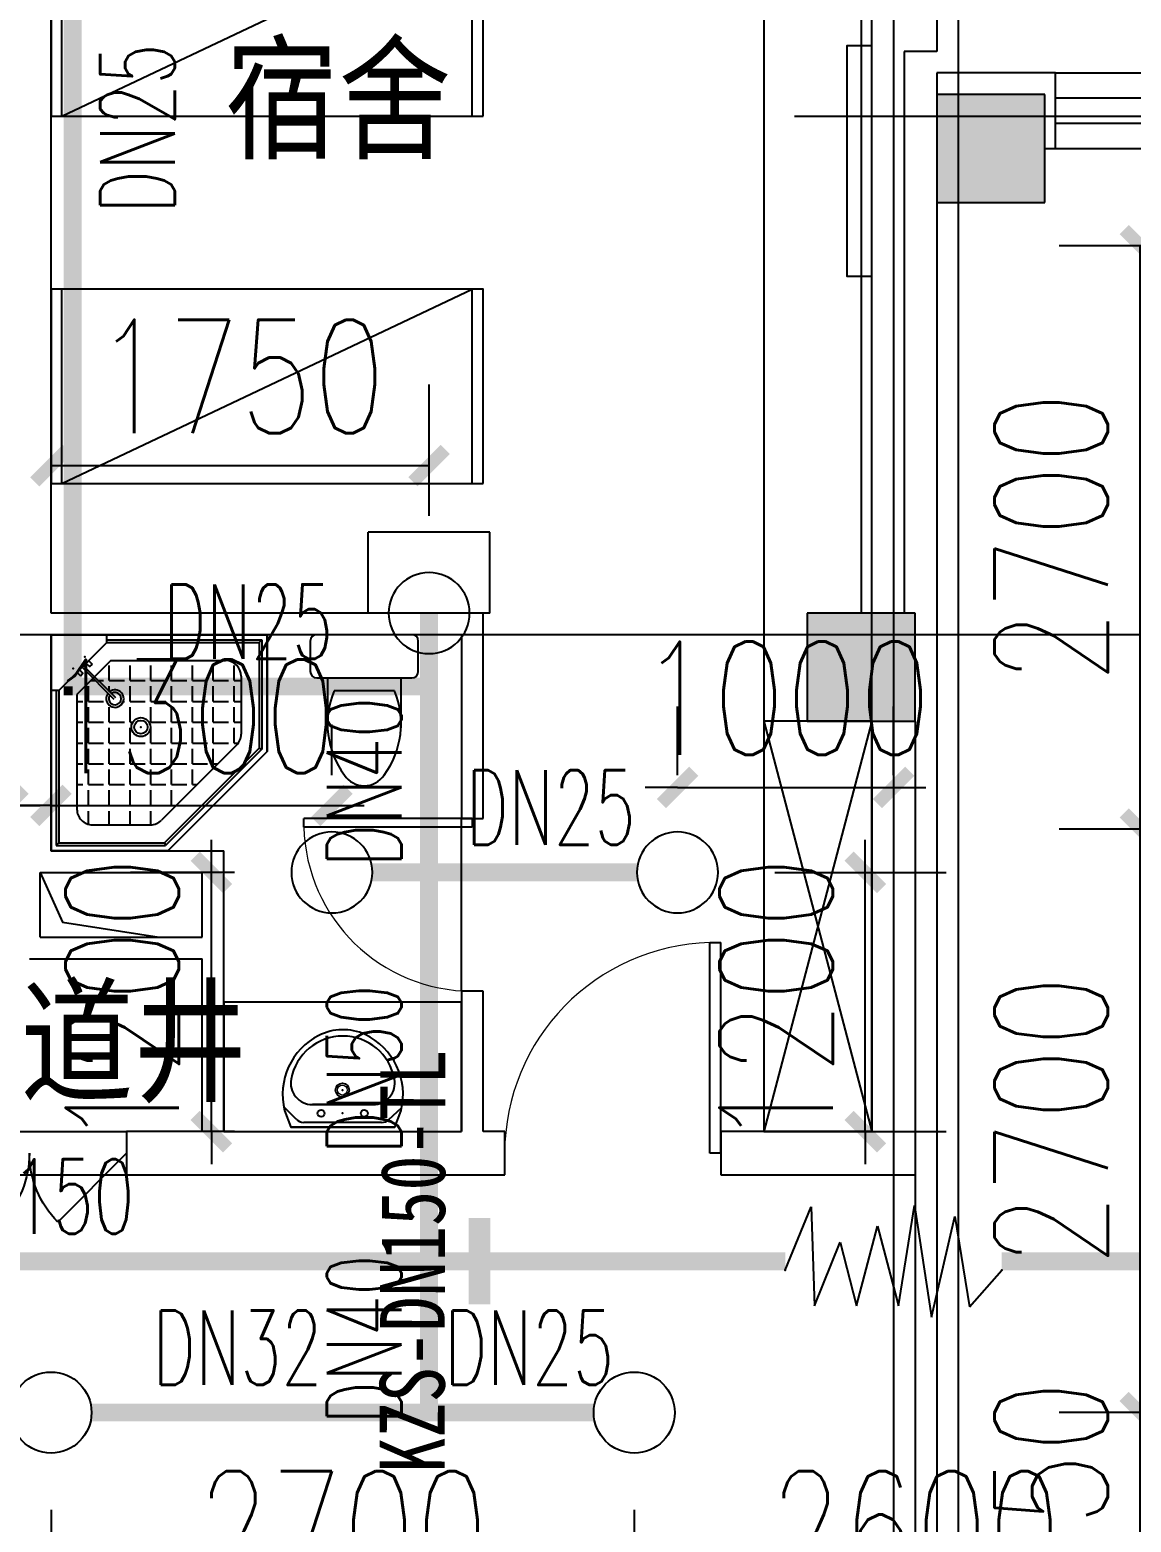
# Model space of a CAD drawing. Extents: x 0 to 2838408, y -923048 to 203859.
# Drawn here: x 2725264 to 2730363, y -619849 to -612942 of the extents above; entities that cross this region are included whole.
import ezdxf
from ezdxf.enums import TextEntityAlignment as Align

# ---------------------------------------------------------------- set-up
doc = ezdxf.new("R2010")
doc.units = 0
doc.header["$LTSCALE"] = 1000
for name, color, linetype in [('A-Fixt', 81, 'Continuous'), ('CLAYER', 7, 'Continuous'), ('COLUMN', 9, 'Continuous'), ('DIM_喷淋', 3, 'Continuous'), ('DOOR_FIRE', 4, 'Continuous'), ('DOTE', 8, 'Continuous'), ('EQUIP_喷头', 7, 'Continuous'), ('fur', 253, 'Continuous'), ('PIPE-喷淋', 6, 'Continuous'), ('PUB_HATCH', 8, 'Continuous'), ('PUB_TEXT', 7, 'Continuous'), ('TEXT_喷淋', 7, 'Continuous'), ('TWT_DIM', 3, 'Continuous'), ('VALVE_喷淋', 7, 'Continuous'), ('WALL', 9, 'Continuous'), ('WINDOW', 4, 'Continuous'), ('XREF', 8, 'Continuous'), ('抗震支吊架', 2, 'Continuous'), ('洁具', 213, 'Continuous')]:
    doc.layers.add(name, color=color, linetype=linetype)
doc.styles.add('_TCH_DIM_T3', font='SIMPLEX', dxfattribs={"width": 0.75, "bigfont": 'HZTXT'})
doc.styles.add('_TWT_PIPEDN', font='SIMPLEX', dxfattribs={"width": 0.8, "height": 2.3, "bigfont": 'HZTXT'})
doc.styles.add('kzcad', font='', dxfattribs={"width": 0.8})
doc.styles.get("Standard").update_dxf_attribs({"font": 'geniso.shx', "bigfont": 'hztxt.shx'})
doc.styles.get('kzcad').set_extended_font_data('SimSun')
doc.dimstyles.new('_TWT_ARCH&&150', dxfattribs={"dimtxt": 525, "dimasz": 150, "dimexe": 375, "dimexo": 450, "dimgap": 150, "dimtad": 1, "dimdec": 0, "dimzin": 0, "dimdsep": 46, "dimtxsty": '_TCH_DIM_T3', "dimblk": 'ARCHTICK', "dimcen": 0.09, "dimclrt": 7, "dimazin": 2, "dimtfac": 1, "dimtdec": 0, "dimtix": 1, "dimtmove": 2, "dimatfit": 3, "dimfxl": 1, "dimtolj": 1, "dimtzin": 0, "dimarcsym": 0})

# ---------------------------------------------------------------- blocks, each defined once
blk = doc.blocks.new('1F平面-CAD导入_dwg_Drawing4_t3_dwg_$plan$00001613-474159-1F-927810-1F')
at = {"layer": '洁具'}
for p, q in [((-30, 250), (-170, 250)), ((-200, 169.7), (-430.4, 169.7)), ((-260.4, -139.7), (-260.4, 139.7)), ((-200, -169.7), (-200, -220)), ((-170, -250), (-30, -250))]:
    blk.add_line(p, q, dxfattribs=at)
for points in [[(-200, 220), (-200, 169.7), (-200, -169.7), (-430.4, -169.7)], [(0, -220), (0, 220)]]:
    blk.add_lwpolyline(points, dxfattribs=at)
for centre, radius, start, end in [((-170, 220), 30, 90, 180), ((-30, 220), 30, 0, 90), ((-412.8, -227.4), 397.5, 67.45048, 126.63814), ((-589.6, 0), 109.8, 123.45086, 236.54914), ((-412.8, 227.4), 397.5, 233.36186, 292.54952), ((-170, -220), 30, 180, 270), ((-30, -220), 30, 270, 0)]:
    blk.add_arc(centre, radius, start, end, dxfattribs=at)
blk = doc.blocks.new('$lvtry$00000169')
at = {"color": 0}
for p, q in [((258.9, -36), (258.9, 0)), ((258.9, -36), (36, -258.9)), ((258.9, -24), (976, -24)), ((258.9, -36), (964, -36)), ((964, -36), (976, -24)), ((964, -36), (964, -525.1)), ((976, -24), (976, -530.1)), ((276.1, -120), (120, -276.1)), ((276.1, -120), (808, -120)), ((143.9, -151), (290.7, -298.1)), ((151, -143.9), (297.8, -291)), ((269.6, -212.7), (269.6, -142.7)), ((365.9, -212.7), (365.9, -142.7)), ((462.1, -212.7), (462.1, -142.7)), ((558.4, -212.7), (558.4, -142.7)), ((654.6, -212.7), (654.6, -142.7)), ((750.9, -212.7), (750.9, -142.7)), ((847.1, -212.7), (847.1, -142.7)), ((880, -192), (880, -460.5)), ((36, -258.9), (0, -258.9)), ((24, -258.9), (24, -976)), ((36, -258.9), (36, -964)), ((120, -276.1), (120, -808)), ((173.4, -308.9), (173.4, -238.9)), ((183.4, -212.7), (205.5, -212.7)), ((219.6, -212.7), (243.4, -212.7)), ((269.6, -212.7), (339.6, -212.7)), ((269.6, -262.8), (269.6, -238.9)), ((365.9, -212.7), (435.9, -212.7)), ((365.9, -308.9), (365.9, -238.9)), ((462.1, -212.7), (532.1, -212.7)), ((462.1, -308.9), (462.1, -238.9)), ((558.4, -212.7), (628.4, -212.7)), ((558.4, -308.9), (558.4, -238.9)), ((654.6, -212.7), (724.6, -212.7)), ((654.6, -308.9), (654.6, -238.9)), ((750.9, -212.7), (820.9, -212.7)), ((750.9, -308.9), (750.9, -238.9)), ((847.1, -212.7), (880, -212.7)), ((847.1, -308.9), (847.1, -238.9)), ((120, -308.9), (147.1, -308.9)), ((173.4, -308.9), (243.4, -308.9)), ((173.4, -405.2), (173.4, -335.2)), ((269.6, -405.2), (269.6, -335.2)), ((334.3, -308.9), (339.6, -308.9)), ((365.9, -308.9), (435.9, -308.9)), ((365.9, -405.2), (365.9, -335.2)), ((462.1, -308.9), (532.1, -308.9)), ((462.1, -405.2), (462.1, -335.2)), ((558.4, -308.9), (628.4, -308.9)), ((558.4, -405.2), (558.4, -335.2)), ((654.6, -308.9), (724.6, -308.9)), ((654.6, -405.2), (654.6, -335.2)), ((750.9, -308.9), (820.9, -308.9)), ((750.9, -405.2), (750.9, -335.2)), ((847.1, -308.9), (880, -308.9)), ((847.1, -405.2), (847.1, -335.2)), ((120, -405.2), (147.1, -405.2)), ((173.4, -405.2), (243.4, -405.2)), ((269.6, -405.2), (339.6, -405.2)), ((365.9, -405.2), (378.6, -405.2)), ((462.1, -405.2), (532.1, -405.2)), ((558.4, -405.2), (628.4, -405.2)), ((654.6, -405.2), (724.6, -405.2)), ((750.9, -405.2), (820.9, -405.2)), ((847.1, -405.2), (880, -405.2)), ((173.4, -501.4), (173.4, -431.4)), ((269.6, -501.4), (269.6, -431.4)), ((365.9, -501.4), (365.9, -431.4)), ((462.1, -501.4), (462.1, -431.4)), ((558.4, -501.4), (558.4, -431.4)), ((654.6, -501.4), (654.6, -431.4)), ((750.9, -501.4), (750.9, -431.4)), ((847.1, -501.4), (847.1, -431.4)), ((120, -501.4), (147.1, -501.4)), ((173.4, -501.4), (243.4, -501.4)), ((173.4, -597.7), (173.4, -527.7)), ((269.6, -501.4), (339.6, -501.4)), ((269.6, -597.7), (269.6, -527.7)), ((365.9, -501.4), (435.9, -501.4)), ((365.9, -597.7), (365.9, -527.7)), ((462.1, -501.4), (532.1, -501.4)), ((462.1, -597.7), (462.1, -527.7)), ((858.9, -511.4), (511.4, -858.9)), ((964, -525.1), (525.1, -964)), ((976, -530.1), (530.1, -976)), ((558.4, -501.4), (628.4, -501.4)), ((558.4, -597.7), (558.4, -527.7)), ((654.6, -501.4), (724.6, -501.4)), ((654.6, -597.7), (654.6, -527.7)), ((750.9, -501.4), (820.9, -501.4)), ((750.9, -597.7), (750.9, -527.7)), ((847.1, -501.4), (867.2, -501.4)), ((964, -525.1), (976, -530.1)), ((120, -597.7), (147.1, -597.7)), ((173.4, -597.7), (243.4, -597.7)), ((269.6, -597.7), (339.6, -597.7)), ((365.9, -597.7), (435.9, -597.7)), ((462.1, -597.7), (532.1, -597.7)), ((558.4, -597.7), (628.4, -597.7)), ((654.6, -597.7), (724.6, -597.7)), ((750.9, -597.7), (772.6, -597.7)), ((173.4, -693.9), (173.4, -623.9)), ((269.6, -693.9), (269.6, -623.9)), ((365.9, -693.9), (365.9, -623.9)), ((462.1, -693.9), (462.1, -623.9)), ((558.4, -693.9), (558.4, -623.9)), ((654.6, -693.9), (654.6, -623.9)), ((120, -693.9), (147.1, -693.9)), ((173.4, -693.9), (243.4, -693.9)), ((173.4, -790.2), (173.4, -720.2)), ((269.6, -693.9), (339.6, -693.9)), ((269.6, -790.2), (269.6, -720.2)), ((365.9, -693.9), (435.9, -693.9)), ((365.9, -790.2), (365.9, -720.2)), ((462.1, -693.9), (532.1, -693.9)), ((462.1, -790.2), (462.1, -720.2)), ((558.4, -693.9), (628.4, -693.9)), ((558.4, -790.2), (558.4, -720.2)), ((654.6, -693.9), (676.4, -693.9)), ((120, -790.2), (147.1, -790.2)), ((173.4, -790.2), (243.4, -790.2)), ((173.4, -877.5), (173.4, -816.4)), ((269.6, -790.2), (339.6, -790.2)), ((269.6, -880), (269.6, -816.4)), ((365.9, -790.2), (435.9, -790.2)), ((365.9, -880), (365.9, -816.4)), ((462.1, -790.2), (532.1, -790.2)), ((462.1, -880), (462.1, -816.4)), ((558.4, -790.2), (580.1, -790.2)), ((192, -880), (460.5, -880)), ((36, -964), (24, -976)), ((36, -964), (525.1, -964)), ((525.1, -964), (530.1, -976)), ((24, -976), (530.1, -976))]:
    blk.add_line(p, q, dxfattribs=at)
blk.add_lwpolyline([(0, 0), (0, -1000), (540, -1000), (1000, -540), (1000, 0)], close=True)
for points in [[(0, 0), (0, -1000)], [(0, 0), (1000, 0)], [(1000, 0), (1000, -540)], [(189.7, -136.1), (177.9, -147.9), (162.5, -132.5), (174.3, -120.7)], [(136.1, -189.7), (147.9, -177.9), (132.5, -162.5), (120.7, -174.3)], [(1000, -540), (540, -1000)], [(0, -1000), (540, -1000)]]:
    blk.add_lwpolyline(points, close=True, dxfattribs=at)
for radius in [43.8, 31.1]:
    blk.add_circle((416.2, -427.6), radius, dxfattribs=at)
for centre, radius, start, end in [((808, -192), 72, 0, 90), ((296, -295.7), 40.6, 142.58296, 128.41974), ((296, -295.7), 28.6, 145.82801, 125.65986), ((808, -460.5), 72, 315, 0), ((192, -808), 72, 180, 270), ((460.5, -808), 72, 270, 315)]:
    blk.add_arc(centre, radius, start, end, dxfattribs=at)
for p in [(156.1, -102.2, 0), (103.2, -155.8, 0), (415.8, -428.1, 0)]:
    blk.add_point(p, dxfattribs=at)
blk = doc.blocks.new('$lvtry$00000178')
at = {"color": 0}
for p, q in [((-238.4, 0), (238.4, 0)), ((-214.1, -36.1), (-272.1, -90.6)), ((-179.8, -22.5), (180.1, -22.5)), ((215.7, -37.5), (268.3, -90.8)), ((-141.7, -105.2), (140.2, -105.2)), ((140.2, -105.2), (-141.7, -105.2))]:
    blk.add_line(p, q, dxfattribs=at)
blk.add_lwpolyline([(-103.6, -429.7, 0.224698), (110.4, -425.4, 0.348046), (268.9, -78.5), (239.5, 0), (-241.3, 0), (-270.7, -78.5, 0.356844)], format="xyb", close=True, dxfattribs=at)
for centre, radius in [((-100, -65), 16.3), ((100, -65), 16.3), ((1.4, -172.5), 31.6)]:
    blk.add_circle(centre, radius, dxfattribs=at)
at = {"color": 0, "lineweight": 13}
blk.add_circle((1.4, -172.5), 23, dxfattribs=at)
at = {"color": 0}
for centre, radius, start, end in [((-179.8, -72.5), 50, 90, 133.18096), ((180.1, -72.5), 50, 44.56072, 90), ((-141.7, -205.2), 100, 90, 190.56023), ((140.2, -205.2), 100, 349.43977, 90), ((-0.7, -179), 243.4, 190.56023, 349.43977)]:
    blk.add_arc(centre, radius, start, end, dxfattribs=at)
for p in [(0, -65), (1.4, -172.5)]:
    blk.add_point(p, dxfattribs=at)
blk = doc.blocks.new('A$C70365C93')
at = {"layer": '洁具'}
blk.add_lwpolyline([(-1900, 2300), (-1900, 1700), (-800, 1700), (-800, 2300)], close=True, dxfattribs=at)
blk.add_blockref('$lvtry$00000178', (-1350, 2280), dxfattribs=at)
at = {"layer": '洁具', "rotation": 180}
blk.add_blockref('$lvtry$00000169', (0, 0), dxfattribs=at)
at = {"layer": '洁具', "extrusion": (0, 0, -1), "xscale": -1, "zscale": -1, "rotation": 90}
blk.add_blockref('1F平面-CAD导入_dwg_Drawing4_t3_dwg_$plan$00001613-474159-1F-927810-1F', (1450, 0), dxfattribs=at)
blk = doc.blocks.new('单人床')
at = {"layer": 'A-Fixt'}
for p, q in [((47773.8, 13973.4), (48673.8, 13973.4)), ((47773.8, 12073.4), (48673.8, 13973.4)), ((47773.8, 12073.4), (48673.8, 12073.4))]:
    blk.add_line(p, q, dxfattribs=at)
blk.add_lwpolyline([(47773.8, 14023.4), (48673.8, 14023.4), (48673.8, 12023.4), (47773.8, 12023.4), (47773.8, 14023.4)], dxfattribs=at)
blk = doc.blocks.new('宿舍')
at = {"layer": 'A-Fixt'}
for p, q in [((47853.8, 13801.7), (48353.8, 15701.7)), ((48353.8, 13801.7), (47853.8, 15701.7)), ((47853.8, 13801.7), (48353.8, 13801.7))]:
    blk.add_line(p, q, dxfattribs=at)
for points in [[(47853.8, 8601.7), (48353.8, 8601.7), (48353.8, 15701.7), (47853.8, 15701.7)], [(47853.8, 10676.1), (47970.5, 10676.1), (47970.5, 11742.6), (47853.8, 11742.6)]]:
    blk.add_lwpolyline(points, close=True, dxfattribs=at)
at = {"xscale": -1, "rotation": 90}
for p in [(63677.2, 60475.5), (63677.2, 58775.5)]:
    blk.add_blockref('单人床', p, dxfattribs=at)
blk = doc.blocks.new('$DorLib2D$00000116')
at = {"color": 0}
for p, q in [((-0.5, 0), (-0.1464, 0.3536)), ((0.5, 0), (0.1464, 0.3536))]:
    blk.add_line(p, q, dxfattribs=at)
for centre, start, end in [((-0.5, 0), 0, 45), ((0.5, 0), 135, 180)]:
    blk.add_arc(centre, 0.5, start, end, dxfattribs=at)
blk = doc.blocks.new('$DorLib2D$00000001')
for p, q in [((0.45, 0.975), (0.5, 0.975)), ((0.45, 0), (0.45, 0.975)), ((0.5, 0), (0.5, 0.975)), ((0.5, 0), (0.45, 0))]:
    blk.add_line(p, q)
at = {"lineweight": 13}
blk.add_arc((0.475, 0), 0.975, 91.46928, 180, dxfattribs=at)
blk = doc.blocks.new('$WINLIB2D$00000001')
at = {"color": 0}
for points in [[(-0.5, 0.5), (-0.5, -0.5)], [(-0.5, 0.5), (0.5, 0.5)], [(0.5, -0.5), (0.5, 0.5)], [(0.5, 0.16667), (-0.5, 0.16667)], [(0.5, -0.16667), (-0.5, -0.16667)], [(-0.5, -0.5), (0.5, -0.5)]]:
    blk.add_lwpolyline(points, dxfattribs=at)
blk = doc.blocks.new('4F1')
at = {"layer": 'PUB_HATCH'}
for points in [[(2393916.7, -613241.3), (2393416.7, -613241.3), (2393416.7, -613741.3), (2393916.7, -613741.3)], [(2393316.7, -615641.3), (2392816.7, -615641.3), (2392816.7, -616141.3), (2393316.7, -616141.3)]]:
    blk.add_hatch(color=256, dxfattribs=at).paths.add_polyline_path(points)
blk.add_lwpolyline([(2389266.7, -616841.3), (2389370.3, -617071.5), (2389816.7, -617141.3)])
at = {"layer": 'COLUMN'}
for p, q in [((2393916.7, -613241.3), (2393416.7, -613241.3)), ((2393416.7, -613241.3), (2393416.7, -613741.3)), ((2393916.7, -613741.3), (2393916.7, -613241.3)), ((2393416.7, -613741.3), (2393916.7, -613741.3)), ((2393316.7, -615641.3), (2392816.7, -615641.3)), ((2392816.7, -615641.3), (2392816.7, -616141.3)), ((2393316.7, -616141.3), (2393316.7, -615641.3)), ((2392816.7, -616141.3), (2393316.7, -616141.3))]:
    blk.add_line(p, q, dxfattribs=at)
at = {"layer": 'DOOR_FIRE'}
for p, q in [((2388766.7, -618041.3), (2389666.7, -618041.3)), ((2388766.7, -618241.3), (2389666.7, -618241.3))]:
    blk.add_line(p, q, dxfattribs=at)
at = {"layer": 'DOTE'}
for p, q in [((2393216.7, -606941.3), (2393216.7, -690141.3)), ((2393516.7, -606941.3), (2393516.7, -690141.3)), ((2392758.5, -613341.3), (2405723.1, -613341.3)), ((2453916.7, -615741.3), (2343216.7, -615741.3))]:
    blk.add_line(p, q, dxfattribs=at)
at = {"layer": 'fur'}
for p, q in [((2393416.7, -613741.3), (2393416.7, -620441.3)), ((2393316.7, -618241.3), (2393316.7, -620441.3))]:
    blk.add_line(p, q, dxfattribs=at)
at = {"layer": 'WALL'}
for p, q in [((2393416.7, -610441.3), (2393416.7, -613041.3)), ((2389316.7, -615641.3), (2389316.7, -610691.3)), ((2393066.7, -610941.3), (2393066.7, -613041.3)), ((2393066.7, -613041.3), (2393066.7, -615641.3)), ((2393266.7, -613041.3), (2393266.7, -615641.3)), ((2393416.7, -613041.3), (2393266.7, -613041.3)), ((2393966.7, -613141.3), (2393416.7, -613141.3)), ((2393416.7, -613141.3), (2393416.7, -613241.3)), ((2393966.7, -613491.3), (2393966.7, -613141.3)), ((2393916.7, -613491.3), (2393966.7, -613491.3)), ((2391316.7, -615641.3), (2389316.7, -615641.3)), ((2391316.7, -616591.3), (2391316.7, -615641.3)), ((2389316.7, -616741.3), (2389316.7, -615741.3)), ((2391216.7, -615741.3), (2389316.7, -615741.3)), ((2391216.7, -615741.3), (2391216.7, -616591.3)), ((2393116.7, -616141.3), (2393116.7, -618041.3)), ((2393316.7, -616141.3), (2393316.7, -618241.3)), ((2391216.7, -616591.3), (2391316.7, -616591.3)), ((2389316.7, -616741.3), (2390116.7, -616741.3)), ((2390116.7, -617241.3), (2390116.7, -616741.3)), ((2389266.7, -616841.3), (2390016.7, -616841.3)), ((2389266.7, -617141.3), (2389266.7, -616841.3)), ((2390016.7, -617141.3), (2390016.7, -616841.3)), ((2389266.7, -617141.3), (2390016.7, -617141.3)), ((2389216.7, -617241.3), (2390016.7, -617241.3)), ((2390016.7, -618041.3), (2390016.7, -617241.3)), ((2390116.7, -618041.3), (2390116.7, -617241.3)), ((2391316.7, -617391.3), (2391216.7, -617391.3)), ((2391216.7, -617391.3), (2391216.7, -618041.3)), ((2391316.7, -618041.3), (2391316.7, -617391.3)), ((2390016.7, -618041.3), (2389666.7, -618041.3)), ((2389666.7, -618041.3), (2389666.7, -618241.3)), ((2390116.7, -618041.3), (2391216.7, -618041.3)), ((2391416.7, -618041.3), (2391316.7, -618041.3)), ((2391416.7, -618241.3), (2391416.7, -618041.3)), ((2393116.7, -618041.3), (2392416.7, -618041.3)), ((2392416.7, -618041.3), (2392416.7, -618241.3)), ((2389666.7, -618241.3), (2390116.7, -618241.3)), ((2390116.7, -618241.3), (2391316.7, -618241.3)), ((2391316.7, -618241.3), (2391416.7, -618241.3)), ((2392416.7, -618241.3), (2393316.7, -618241.3))]:
    blk.add_line(p, q, dxfattribs=at)
at = {"layer": 'WINDOW'}
blk.add_line((2391216.7, -617391.3), (2391216.7, -616591.3), dxfattribs=at)
at = {"rotation": 180}
for name, p in [('宿舍', (2440970.6, -602339.6)), ('A$C70365C93', (2389316.7, -615741.3))]:
    blk.add_blockref(name, p, dxfattribs=at)
at = {"layer": 'DOOR_FIRE', "xscale": 900, "yscale": -900, "zscale": 200}
blk.add_blockref('$DorLib2D$00000116', (2389216.7, -618141.3), dxfattribs=at)
at = {"layer": 'WINDOW'}
for name, p, xscale, yscale, zscale in [('$WINLIB2D$00000001', (2397454.2, -613316.3), 6975, -350, 6975), ('$DorLib2D$00000001', (2391916.7, -618141.3), 1000, 1000, 1000)]:
    blk.add_blockref(name, p, dxfattribs=dict(at, xscale=xscale, yscale=yscale, zscale=zscale))
at = {"layer": 'WINDOW', "xscale": 800, "yscale": 800, "zscale": 800, "rotation": 90}
blk.add_blockref('$DorLib2D$00000001', (2391266.7, -616991.3), dxfattribs=at)
at = {"layer": 'CLAYER'}
blk.add_text('管道井', height=525, dxfattribs=at).set_placement((2388649.1, -617904.3))
at = {"layer": 'PUB_TEXT'}
blk.add_text('宿舍', height=525, dxfattribs=at).set_placement((2390120.8, -613541))
blk = doc.blocks.new('_ArchTick')
at = {"color": 0, "linetype": 'ByBlock', "const_width": 0.4}
blk.add_lwpolyline([(-0.5, -0.5), (0.5, 0.5)], dxfattribs=at)
blk = doc.blocks.new('*D2912')
at = {"layer": 'Defpoints', "color": 0, "linetype": 'ByBlock', "transparency": 16777216}
for p in [(2726662.5, -616531.5), (2725362.5, -616841.3), (2726662.5, -616841.3)]:
    blk.add_point(p, dxfattribs=at)
at = {"layer": 'TWT_DIM', "color": 0, "linetype": 'ByBlock', "lineweight": -2, "transparency": 16777216}
for p, q in [((2725362.5, -616391.3), (2725362.5, -616156.5)), ((2726662.5, -616391.3), (2726662.5, -616156.5)), ((2725362.5, -616531.5), (2725212.5, -616531.5)), ((2725362.5, -616531.5), (2726662.5, -616531.5)), ((2726662.5, -616531.5), (2726812.5, -616531.5))]:
    blk.add_line(p, q, dxfattribs=at)
at = {"layer": 'TWT_DIM', "color": 0, "linetype": 'ByBlock', "lineweight": -2, "transparency": 16777216, "xscale": 150, "yscale": 150, "zscale": 150}
blk.add_blockref('_ArchTick', (2725362.5, -616531.5), dxfattribs=at)
at = {"layer": 'TWT_DIM', "color": 0, "linetype": 'ByBlock', "lineweight": -2, "transparency": 16777216, "xscale": 150, "yscale": 150, "zscale": 150, "rotation": 180}
blk.add_blockref('_ArchTick', (2726662.5, -616531.5), dxfattribs=at)
at = {"layer": 'TWT_DIM', "color": 7, "linetype": 'ByBlock', "transparency": 16777216, "insert": (2726012.5, -616119), "char_height": 525, "attachment_point": 5, "style": '_TCH_DIM_T3'}
blk.add_mtext('\\A1;1300', dxfattribs=at)
blk = doc.blocks.new('*D2913')
at = {"layer": 'Defpoints', "color": 0, "linetype": 'ByBlock', "transparency": 16777216}
for p in [(2725162.5, -616531.5), (2723862.5, -616841.3), (2725162.5, -616841.3)]:
    blk.add_point(p, dxfattribs=at)
at = {"layer": 'TWT_DIM', "color": 0, "linetype": 'ByBlock', "lineweight": -2, "transparency": 16777216}
for p, q in [((2723862.5, -616391.3), (2723862.5, -616156.5)), ((2725162.5, -616391.3), (2725162.5, -616156.5)), ((2723862.5, -616531.5), (2723712.5, -616531.5)), ((2723862.5, -616531.5), (2725162.5, -616531.5)), ((2725162.5, -616531.5), (2725312.5, -616531.5))]:
    blk.add_line(p, q, dxfattribs=at)
at = {"layer": 'TWT_DIM', "color": 0, "linetype": 'ByBlock', "lineweight": -2, "transparency": 16777216, "xscale": 150, "yscale": 150, "zscale": 150}
blk.add_blockref('_ArchTick', (2723862.5, -616531.5), dxfattribs=at)
at = {"layer": 'TWT_DIM', "color": 0, "linetype": 'ByBlock', "lineweight": -2, "transparency": 16777216, "xscale": 150, "yscale": 150, "zscale": 150, "rotation": 180}
blk.add_blockref('_ArchTick', (2725162.5, -616531.5), dxfattribs=at)
at = {"layer": 'TWT_DIM', "color": 7, "linetype": 'ByBlock', "transparency": 16777216, "insert": (2724512.5, -616119), "char_height": 525, "attachment_point": 5, "style": '_TCH_DIM_T3'}
blk.add_mtext('\\A1;1300', dxfattribs=at)
blk = doc.blocks.new('*D2925')
at = {"layer": 'Defpoints', "color": 0, "linetype": 'ByBlock', "transparency": 16777216}
for p in [(2727112.5, -614958.9), (2725362.5, -615641.3), (2727112.5, -615641.3)]:
    blk.add_point(p, dxfattribs=at)
at = {"layer": 'TWT_DIM', "color": 0, "linetype": 'ByBlock', "lineweight": -2, "transparency": 16777216}
for p, q in [((2725362.5, -615191.3), (2725362.5, -614583.9)), ((2727112.5, -615191.3), (2727112.5, -614583.9)), ((2725362.5, -614958.9), (2727112.5, -614958.9))]:
    blk.add_line(p, q, dxfattribs=at)
at = {"layer": 'TWT_DIM', "color": 0, "linetype": 'ByBlock', "lineweight": -2, "transparency": 16777216, "xscale": 150, "yscale": 150, "zscale": 150, "rotation": 180}
blk.add_blockref('_ArchTick', (2725362.5, -614958.9), dxfattribs=at)
at = {"layer": 'TWT_DIM', "color": 0, "linetype": 'ByBlock', "lineweight": -2, "transparency": 16777216, "xscale": 150, "yscale": 150, "zscale": 150}
blk.add_blockref('_ArchTick', (2727112.5, -614958.9), dxfattribs=at)
at = {"layer": 'TWT_DIM', "color": 7, "linetype": 'ByBlock', "transparency": 16777216, "insert": (2726237.5, -614546.4), "char_height": 525, "attachment_point": 5, "style": '_TCH_DIM_T3'}
blk.add_mtext('\\A1;1750', dxfattribs=at)
blk = doc.blocks.new('*D2926')
at = {"layer": 'Defpoints', "color": 0, "linetype": 'ByBlock', "transparency": 16777216}
for p in [(2729262.5, -616447.9), (2728262.5, -616841.3), (2729262.5, -616841.3)]:
    blk.add_point(p, dxfattribs=at)
at = {"layer": 'TWT_DIM', "color": 0, "linetype": 'ByBlock', "lineweight": -2, "transparency": 16777216}
for p, q in [((2728262.5, -616391.3), (2728262.5, -616072.9)), ((2729262.5, -616391.3), (2729262.5, -616072.9)), ((2728262.5, -616447.9), (2728112.5, -616447.9)), ((2728262.5, -616447.9), (2729262.5, -616447.9)), ((2729262.5, -616447.9), (2729412.5, -616447.9))]:
    blk.add_line(p, q, dxfattribs=at)
at = {"layer": 'TWT_DIM', "color": 0, "linetype": 'ByBlock', "lineweight": -2, "transparency": 16777216, "xscale": 150, "yscale": 150, "zscale": 150}
blk.add_blockref('_ArchTick', (2728262.5, -616447.9), dxfattribs=at)
at = {"layer": 'TWT_DIM', "color": 0, "linetype": 'ByBlock', "lineweight": -2, "transparency": 16777216, "xscale": 150, "yscale": 150, "zscale": 150, "rotation": 180}
blk.add_blockref('_ArchTick', (2729262.5, -616447.9), dxfattribs=at)
at = {"layer": 'TWT_DIM', "color": 7, "linetype": 'ByBlock', "transparency": 16777216, "insert": (2728762.5, -616035.4), "char_height": 525, "attachment_point": 5, "style": '_TCH_DIM_T3'}
blk.add_mtext('\\A1;1000', dxfattribs=at)
blk = doc.blocks.new('*D2927')
at = {"layer": 'Defpoints', "color": 0, "linetype": 'ByBlock', "transparency": 16777216}
for p in [(2726104.8, -616841.3), (2726662.5, -616841.3), (2726662.5, -618041.3)]:
    blk.add_point(p, dxfattribs=at)
at = {"layer": 'TWT_DIM', "color": 0, "linetype": 'ByBlock', "lineweight": -2, "transparency": 16777216}
for p, q in [((2726104.8, -616841.3), (2726104.8, -616691.3)), ((2726212.5, -616841.3), (2725729.8, -616841.3)), ((2726104.8, -618041.3), (2726104.8, -616841.3)), ((2726212.5, -618041.3), (2725729.8, -618041.3)), ((2726104.8, -618041.3), (2726104.8, -618191.3))]:
    blk.add_line(p, q, dxfattribs=at)
at = {"layer": 'TWT_DIM', "color": 0, "linetype": 'ByBlock', "lineweight": -2, "transparency": 16777216, "xscale": 150, "yscale": 150, "zscale": 150}
for p, rotation in [((2726104.8, -616841.3), 270), ((2726104.8, -618041.3), 90)]:
    blk.add_blockref('_ArchTick', p, dxfattribs=dict(at, rotation=rotation))
at = {"layer": 'TWT_DIM', "color": 7, "linetype": 'ByBlock', "transparency": 16777216, "insert": (2725692.3, -617441.3), "char_height": 525, "attachment_point": 5, "rotation": 90, "style": '_TCH_DIM_T3'}
blk.add_mtext('\\A1;1200', dxfattribs=at)
blk = doc.blocks.new('*D2928')
at = {"layer": 'Defpoints', "color": 0, "linetype": 'ByBlock', "transparency": 16777216}
for p in [(2728262.5, -616841.3), (2729131.8, -616841.3), (2728262.5, -618041.3)]:
    blk.add_point(p, dxfattribs=at)
at = {"layer": 'TWT_DIM', "color": 0, "linetype": 'ByBlock', "lineweight": -2, "transparency": 16777216}
for p, q in [((2729131.8, -616841.3), (2729131.8, -616691.3)), ((2728712.5, -616841.3), (2729506.8, -616841.3)), ((2729131.8, -618041.3), (2729131.8, -616841.3)), ((2728712.5, -618041.3), (2729506.8, -618041.3)), ((2729131.8, -618041.3), (2729131.8, -618191.3))]:
    blk.add_line(p, q, dxfattribs=at)
at = {"layer": 'TWT_DIM', "color": 0, "linetype": 'ByBlock', "lineweight": -2, "transparency": 16777216, "xscale": 150, "yscale": 150, "zscale": 150}
for p, rotation in [((2729131.8, -616841.3), 270), ((2729131.8, -618041.3), 90)]:
    blk.add_blockref('_ArchTick', p, dxfattribs=dict(at, rotation=rotation))
at = {"layer": 'TWT_DIM', "color": 7, "linetype": 'ByBlock', "transparency": 16777216, "insert": (2728719.3, -617441.3), "char_height": 525, "attachment_point": 5, "rotation": 90, "style": '_TCH_DIM_T3'}
blk.add_mtext('\\A1;1200', dxfattribs=at)
blk = doc.blocks.new('*D3221')
at = {"layer": 'Defpoints', "color": 0, "linetype": 'ByBlock', "transparency": 16777216}
for p in [(2730405, -619341.3), (2730892.8, -619341.3), (2730892.8, -620391.3)]:
    blk.add_point(p, dxfattribs=at)
at = {"layer": 'DIM_喷淋', "color": 0, "linetype": 'ByBlock', "lineweight": -2, "transparency": 16777216}
for p, q in [((2730405, -619341.3), (2730405, -619191.3)), ((2730442.8, -619341.3), (2730030, -619341.3)), ((2730405, -620391.3), (2730405, -619341.3)), ((2730442.8, -620391.3), (2730030, -620391.3)), ((2730405, -620391.3), (2730405, -620541.3))]:
    blk.add_line(p, q, dxfattribs=at)
at = {"layer": 'DIM_喷淋', "color": 0, "linetype": 'ByBlock', "lineweight": -2, "transparency": 16777216, "xscale": 150, "yscale": 150, "zscale": 150}
for p, rotation in [((2730405, -619341.3), 270), ((2730405, -620391.3), 90)]:
    blk.add_blockref('_ArchTick', p, dxfattribs=dict(at, rotation=rotation))
at = {"layer": 'DIM_喷淋', "color": 7, "linetype": 'ByBlock', "transparency": 16777216, "insert": (2729992.5, -619866.3), "char_height": 525, "attachment_point": 5, "rotation": 90, "style": '_TCH_DIM_T3'}
blk.add_mtext('\\A1;1050', dxfattribs=at)
blk = doc.blocks.new('*D3222')
at = {"layer": 'Defpoints', "color": 0, "linetype": 'ByBlock', "transparency": 16777216}
for p in [(2730405, -616641.3), (2730892.8, -616641.3), (2730892.8, -619341.3)]:
    blk.add_point(p, dxfattribs=at)
at = {"layer": 'DIM_喷淋', "color": 0, "linetype": 'ByBlock', "lineweight": -2, "transparency": 16777216}
for p, q in [((2730442.8, -616641.3), (2730030, -616641.3)), ((2730405, -619341.3), (2730405, -616641.3)), ((2730442.8, -619341.3), (2730030, -619341.3))]:
    blk.add_line(p, q, dxfattribs=at)
at = {"layer": 'DIM_喷淋', "color": 0, "linetype": 'ByBlock', "lineweight": -2, "transparency": 16777216, "xscale": 150, "yscale": 150, "zscale": 150}
for p, rotation in [((2730405, -616641.3), 90), ((2730405, -619341.3), 270)]:
    blk.add_blockref('_ArchTick', p, dxfattribs=dict(at, rotation=rotation))
at = {"layer": 'DIM_喷淋', "color": 7, "linetype": 'ByBlock', "transparency": 16777216, "insert": (2729992.5, -617991.3), "char_height": 525, "attachment_point": 5, "rotation": 90, "style": '_TCH_DIM_T3'}
blk.add_mtext('\\A1;2700', dxfattribs=at)
blk = doc.blocks.new('*D3223')
at = {"layer": 'Defpoints', "color": 0, "linetype": 'ByBlock', "transparency": 16777216}
for p in [(2730405, -613941.3), (2730892.8, -613941.3), (2730892.8, -616641.3)]:
    blk.add_point(p, dxfattribs=at)
at = {"layer": 'DIM_喷淋', "color": 0, "linetype": 'ByBlock', "lineweight": -2, "transparency": 16777216}
for p, q in [((2730442.8, -613941.3), (2730030, -613941.3)), ((2730405, -616641.3), (2730405, -613941.3)), ((2730442.8, -616641.3), (2730030, -616641.3))]:
    blk.add_line(p, q, dxfattribs=at)
at = {"layer": 'DIM_喷淋', "color": 0, "linetype": 'ByBlock', "lineweight": -2, "transparency": 16777216, "xscale": 150, "yscale": 150, "zscale": 150}
for p, rotation in [((2730405, -613941.3), 90), ((2730405, -616641.3), 270)]:
    blk.add_blockref('_ArchTick', p, dxfattribs=dict(at, rotation=rotation))
at = {"layer": 'DIM_喷淋', "color": 7, "linetype": 'ByBlock', "transparency": 16777216, "insert": (2729992.5, -615291.3), "char_height": 525, "attachment_point": 5, "rotation": 90, "style": '_TCH_DIM_T3'}
blk.add_mtext('\\A1;2700', dxfattribs=at)
blk = doc.blocks.new('*D3251')
at = {"layer": 'Defpoints', "color": 0, "linetype": 'ByBlock', "transparency": 16777216}
for p in [(2728062.5, -619341.3), (2730662.5, -619341.3), (2730662.5, -620287.9)]:
    blk.add_point(p, dxfattribs=at)
at = {"layer": 'DIM_喷淋', "color": 0, "linetype": 'ByBlock', "lineweight": -2, "transparency": 16777216}
for p, q in [((2728062.5, -619791.3), (2728062.5, -620662.9)), ((2730662.5, -619791.3), (2730662.5, -620662.9)), ((2728062.5, -620287.9), (2730662.5, -620287.9))]:
    blk.add_line(p, q, dxfattribs=at)
at = {"layer": 'DIM_喷淋', "color": 0, "linetype": 'ByBlock', "lineweight": -2, "transparency": 16777216, "xscale": 150, "yscale": 150, "zscale": 150, "rotation": 180}
blk.add_blockref('_ArchTick', (2728062.5, -620287.9), dxfattribs=at)
at = {"layer": 'DIM_喷淋', "color": 0, "linetype": 'ByBlock', "lineweight": -2, "transparency": 16777216, "xscale": 150, "yscale": 150, "zscale": 150}
blk.add_blockref('_ArchTick', (2730662.5, -620287.9), dxfattribs=at)
at = {"layer": 'DIM_喷淋', "color": 7, "linetype": 'ByBlock', "transparency": 16777216, "insert": (2729362.5, -619875.4), "char_height": 525, "attachment_point": 5, "style": '_TCH_DIM_T3'}
blk.add_mtext('\\A1;2600', dxfattribs=at)
blk = doc.blocks.new('*D3252')
at = {"layer": 'Defpoints', "color": 0, "linetype": 'ByBlock', "transparency": 16777216}
for p in [(2725362.5, -619341.3), (2728062.5, -619341.3), (2728062.5, -620287.9)]:
    blk.add_point(p, dxfattribs=at)
at = {"layer": 'DIM_喷淋', "color": 0, "linetype": 'ByBlock', "lineweight": -2, "transparency": 16777216}
for p, q in [((2725362.5, -619791.3), (2725362.5, -620662.9)), ((2728062.5, -619791.3), (2728062.5, -620662.9)), ((2725362.5, -620287.9), (2728062.5, -620287.9))]:
    blk.add_line(p, q, dxfattribs=at)
at = {"layer": 'DIM_喷淋', "color": 0, "linetype": 'ByBlock', "lineweight": -2, "transparency": 16777216, "xscale": 150, "yscale": 150, "zscale": 150, "rotation": 180}
blk.add_blockref('_ArchTick', (2725362.5, -620287.9), dxfattribs=at)
at = {"layer": 'DIM_喷淋', "color": 0, "linetype": 'ByBlock', "lineweight": -2, "transparency": 16777216, "xscale": 150, "yscale": 150, "zscale": 150}
blk.add_blockref('_ArchTick', (2728062.5, -620287.9), dxfattribs=at)
at = {"layer": 'DIM_喷淋', "color": 7, "linetype": 'ByBlock', "transparency": 16777216, "insert": (2726712.5, -619875.4), "char_height": 525, "attachment_point": 5, "style": '_TCH_DIM_T3'}
blk.add_mtext('\\A1;2700', dxfattribs=at)
blk = doc.blocks.new('*D3253')
at = {"layer": 'Defpoints', "color": 0, "linetype": 'ByBlock', "transparency": 16777216}
for p in [(2722662.5, -619341.3), (2725362.5, -619341.3), (2725362.5, -620287.9)]:
    blk.add_point(p, dxfattribs=at)
at = {"layer": 'DIM_喷淋', "color": 0, "linetype": 'ByBlock', "lineweight": -2, "transparency": 16777216}
for p, q in [((2722662.5, -619791.3), (2722662.5, -620662.9)), ((2725362.5, -619791.3), (2725362.5, -620662.9)), ((2722662.5, -620287.9), (2725362.5, -620287.9))]:
    blk.add_line(p, q, dxfattribs=at)
at = {"layer": 'DIM_喷淋', "color": 0, "linetype": 'ByBlock', "lineweight": -2, "transparency": 16777216, "xscale": 150, "yscale": 150, "zscale": 150, "rotation": 180}
blk.add_blockref('_ArchTick', (2722662.5, -620287.9), dxfattribs=at)
at = {"layer": 'DIM_喷淋', "color": 0, "linetype": 'ByBlock', "lineweight": -2, "transparency": 16777216, "xscale": 150, "yscale": 150, "zscale": 150}
blk.add_blockref('_ArchTick', (2725362.5, -620287.9), dxfattribs=at)
at = {"layer": 'DIM_喷淋', "color": 7, "linetype": 'ByBlock', "transparency": 16777216, "insert": (2724012.5, -619875.4), "char_height": 525, "attachment_point": 5, "style": '_TCH_DIM_T3'}
blk.add_mtext('\\A1;2700', dxfattribs=at)
blk = doc.blocks.new('$TwtSys$00000125')
blk.add_circle((0, 0, 0), 1)
blk = doc.blocks.new('$TwtSys$00000131')
for p, q in [((-1.5, 0), (-1.5, 2)), ((-1.5, 2), (1.5, 2)), ((1.5, 0, 0), (1.5, 2, 0)), ((-1.5, 0), (-1, 0)), ((1, 0, 0), (1.5, 0, 0))]:
    blk.add_line(p, q)
blk.add_circle((0, 0), 1)
blk = doc.blocks.new('$VALVE$00000546')
for p, q in [((-371, -30.1), (-282.4, 187.1)), ((-282.4, 187.1), (-270.9, -152.6)), ((17, -152.6), (72.4, 191.4)), ((72.4, 191.4), (130.7, -191.4)), ((130.7, -191.4), (210.8, 153.8)), ((210.8, 153.8), (260.6, -155.7)), ((-127, -152.6), (-54.9, 120.6)), ((-54.9, 120.6), (17, -152.6)), ((-270.9, -152.6), (-182.7, 65.5)), ((-182.7, 65.5), (-127, -152.6)), ((260.6, -155.7), (371, -30.1))]:
    blk.add_line(p, q)
for p in [(-371, -30.1), (371, -30.1)]:
    blk.add_point(p)

msp = doc.modelspace()

# ---------------------------------------------------------------- hatches: boundary and pattern name
at = {"layer": 'PIPE-喷淋', "linetype": 'ByBlock'}
for points in [[(2725462.5, -615980.8), (2725462.5, -616022), (2725421.3, -616022)], [(2725462.5, -615980.8), (2725421.3, -615980.8), (2725421.3, -616022)]]:
    msp.add_hatch(color=256, dxfattribs=at).paths.add_polyline_path(points)

# ---------------------------------------------------------------- linework, layer by layer
at = {"layer": 'PIPE-喷淋', "linetype": 'ByBlock', "ltscale": 1.5, "const_width": 82.5}
for points in [[(2725462.5, -615980.8), (2725462.5, -610791.3)], [(2727112.5, -615641.3), (2727112.5, -615980.8)], [(2727112.5, -615980.8), (2725462.5, -615980.8)], [(2727112.5, -615980.8), (2727112.5, -616841.3)], [(2726850, -616841.3), (2727112.5, -616841.3)], [(2727112.5, -616841.3), (2728075, -616841.3)], [(2727112.5, -616841.3), (2727112.5, -618641.3)], [(2723412.5, -618641.3), (2727112.5, -618641.3)], [(2727112.5, -619341.3), (2727112.5, -618641.3)], [(2727112.5, -618641.3), (2728761.7, -618641.3)], [(2729763.4, -618641.3), (2734712.5, -618641.3)], [(2725550, -619341.3), (2727112.5, -619341.3)], [(2727112.5, -619341.3), (2727875, -619341.3)]]:
    msp.add_lwpolyline(points, dxfattribs=at)
at = {"layer": '抗震支吊架', "color": 4, "const_width": 100}
msp.add_lwpolyline([(2727345.9, -618841.3), (2727345.9, -618441.3)], dxfattribs=at)

# ---------------------------------------------------------------- block references
at = {"layer": 'EQUIP_喷头', "linetype": 'ByBlock', "xscale": 187.5, "yscale": -187.5, "zscale": 187.5, "rotation": 180}
for name, p in [('$TwtSys$00000131', (2727112.5, -615641.3)), ('$TwtSys$00000125', (2726662.5, -616841.3)), ('$TwtSys$00000125', (2728262.5, -616841.3))]:
    msp.add_blockref(name, p, dxfattribs=at)
at = {"layer": 'EQUIP_喷头', "linetype": 'ByBlock', "xscale": 187.5, "yscale": 187.5, "zscale": 187.5}
for p in [(2725362.5, -619341.3), (2728062.5, -619341.3)]:
    msp.add_blockref('$TwtSys$00000125', p, dxfattribs=at)
at = {"layer": 'VALVE_喷淋', "linetype": 'ByBlock', "xscale": 1.35, "yscale": 1.35, "zscale": 1.35, "rotation": 359.9999999980823}
msp.add_blockref('$VALVE$00000546', (2729262.5, -618641.3), dxfattribs=at)
at = {"layer": 'XREF'}
msp.add_blockref('4F1', (336045.8, 0), dxfattribs=at)

# ---------------------------------------------------------------- texts
at = {"layer": 'TEXT_喷淋', "color": 251, "linetype": 'ByBlock', "style": '_TWT_PIPEDN', "width": 0.64}
for s, p in [('DN25', (2725935, -613790.8)), ('DN40', (2726985, -616815.8)), ('DN50', (2726985, -618146.1)), ('DN40', (2726985, -619396.1))]:
    msp.add_text(s, height=345, rotation=90, dxfattribs=at).set_placement(p)
for s, p in [('DN25', (2725882.7, -615853.3)), ('DN25', (2727282.7, -616713.8)), ('DN32', (2725832.7, -619213.8)), ('DN25', (2727182.7, -619213.8))]:
    msp.add_text(s, height=345, dxfattribs=at).set_placement(p)
at = {"layer": 'TEXT_喷淋', "linetype": 'ByBlock', "style": '_TWT_PIPEDN', "width": 0.64}
msp.add_text('DN150', height=345, dxfattribs=at).set_placement((2724773.6, -618513.8))
at = {"layer": '抗震支吊架', "color": 4, "style": 'kzcad', "width": 0.8}
msp.add_text('KZS-DN150-TL', height=300, rotation=89.88539, dxfattribs=at).set_placement((2727185.9, -618641.3), align=Align.CENTER)

# ---------------------------------------------------------------- dimensions: what is measured, and where the dimension line sits
at = {"layer": 'DIM_喷淋', "linetype": 'ByBlock'}
for p1, p2, distance, picture, middle in [((2730892.8, -616641.3), (2730892.8, -613941.3), 487.8, '*D3223', (2729992.5, -615291.3)), ((2730892.8, -619341.3), (2730892.8, -616641.3), 487.8, '*D3222', (2729992.5, -617991.3)), ((2730892.8, -620391.3), (2730892.8, -619341.3), 487.8, '*D3221', (2729992.5, -619866.3)), ((2722662.5, -619341.3), (2725362.5, -619341.3), -946.6, '*D3253', (2724012.5, -619875.4)), ((2725362.5, -619341.3), (2728062.5, -619341.3), -946.6, '*D3252', (2726712.5, -619875.4)), ((2728062.5, -619341.3), (2730662.5, -619341.3), -946.6, '*D3251', (2729362.5, -619875.4))]:
    dim = msp.add_aligned_dim(p1=p1, p2=p2, distance=distance, dimstyle='_TWT_ARCH&&150', dxfattribs=at)
    dim.commit()
    dim.dimension.update_dxf_attribs({"geometry": picture, "text_midpoint": middle})
at = {"layer": 'TWT_DIM', "linetype": 'ByBlock'}
for p1, p2, distance, picture, middle in [((2725362.5, -615641.3), (2727112.5, -615641.3), 682.4, '*D2925', (2726237.5, -614546.4)), ((2728262.5, -616841.3), (2729262.5, -616841.3), 393.4, '*D2926', (2728762.5, -616035.4)), ((2723862.5, -616841.3), (2725162.5, -616841.3), 309.8, '*D2913', (2724512.5, -616119)), ((2725362.5, -616841.3), (2726662.5, -616841.3), 309.8, '*D2912', (2726012.5, -616119)), ((2726662.5, -618041.3), (2726662.5, -616841.3), 557.7, '*D2927', (2725692.3, -617441.3)), ((2728262.5, -618041.3), (2728262.5, -616841.3), -869.3, '*D2928', (2728719.3, -617441.3))]:
    dim = msp.add_aligned_dim(p1=p1, p2=p2, distance=distance, dimstyle='_TWT_ARCH&&150', dxfattribs=at)
    dim.commit()
    dim.dimension.update_dxf_attribs({"geometry": picture, "text_midpoint": middle})

doc.saveas('drawing.dxf')
